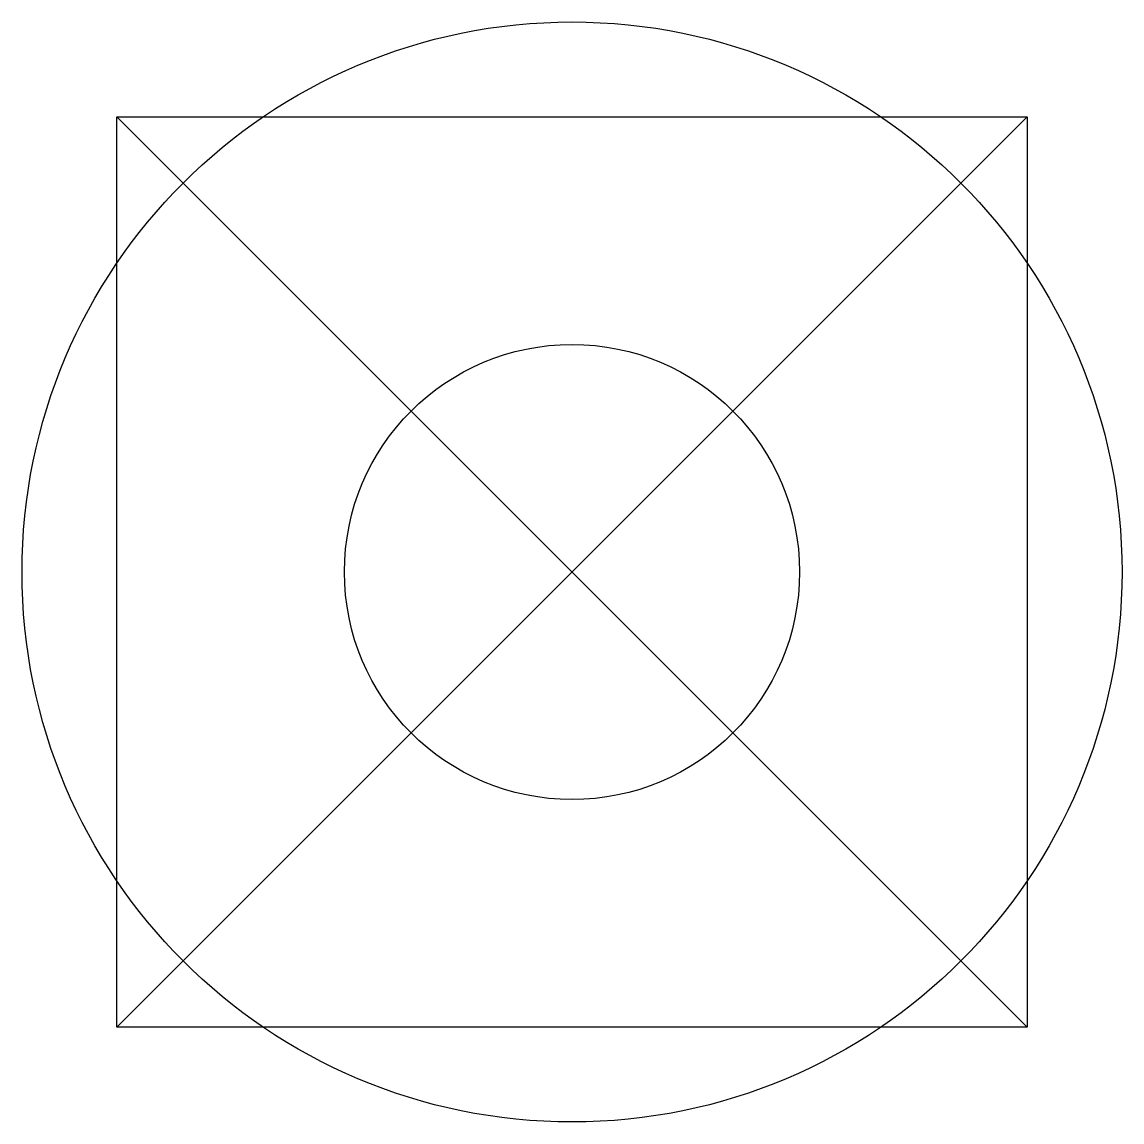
# Model space of a CAD drawing. Header units: millimetres. Extents: x 321.9 to 336.4, y 66.6 to 81.1.
import ezdxf

# ---------------------------------------------------------------- set-up
doc = ezdxf.new("R2010")
doc.units = ezdxf.units.MM
doc.layers.get('0').update_dxf_attribs({"linetype": 'CONTINUOUS'})

msp = doc.modelspace()

# ---------------------------------------------------------------- linework, layer by layer
for p, q in [((323.103, 67.806), (323.103, 79.806)), ((323.103, 79.806), (335.103, 79.806)), ((335.103, 67.806), (323.103, 79.806)), ((323.103, 67.806), (335.103, 79.806)), ((335.103, 79.806), (335.103, 67.806)), ((335.103, 67.806), (323.103, 67.806))]:
    msp.add_line(p, q)
for radius in [7.25, 7.25, 3]:
    msp.add_circle((329.103, 73.806), radius)

doc.saveas('drawing.dxf')
